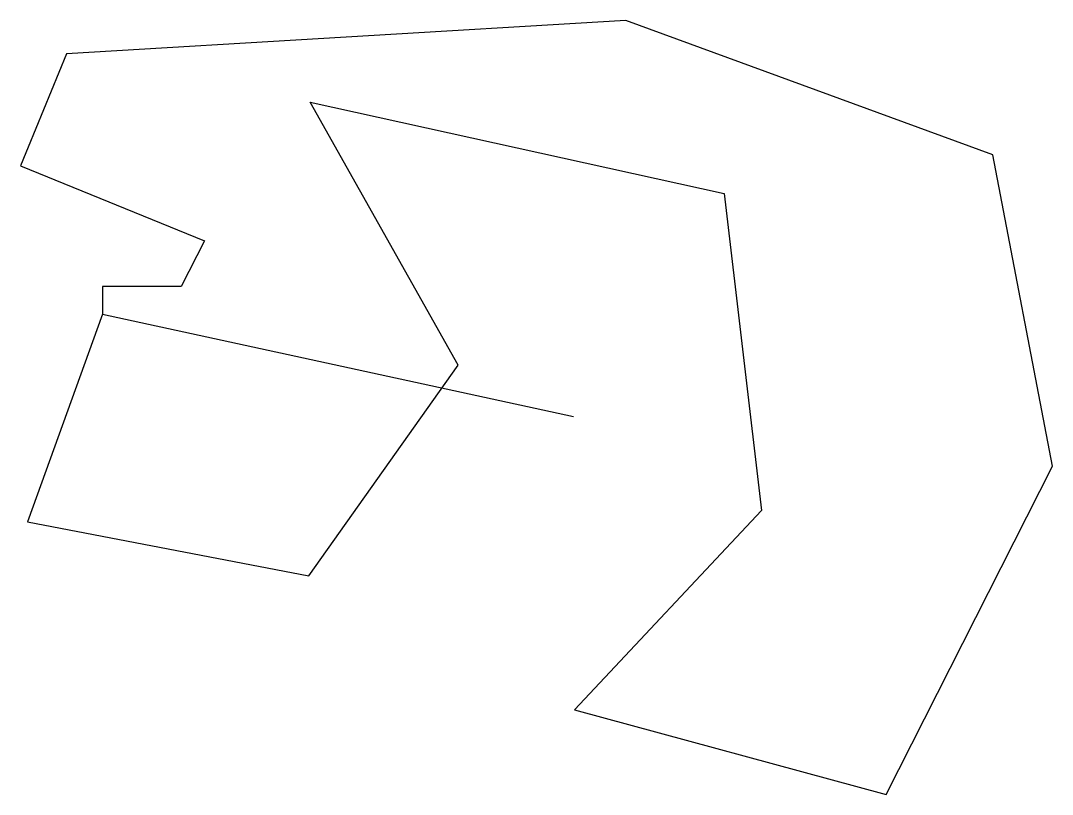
# Model space of a CAD drawing. Header units: millimetres. Extents: x 35 to 809, y 50 to 630.
import ezdxf

# ---------------------------------------------------------------- set-up
doc = ezdxf.new("R2010")
doc.units = ezdxf.units.MM

msp = doc.modelspace()

# ---------------------------------------------------------------- linework, layer by layer
msp.add_lwpolyline([(95.85, 410.05), (39.75, 254.27), (250.65, 213.77), (362.85, 371.62), (251.68, 568.94), (562.32, 500.4), (590.37, 262.58), (450.11, 113.04), (683.87, 49.69), (808.54, 295.81), (763.86, 529.47), (488.55, 630.21), (68.84, 605.28), (34.55, 521.17), (172.41, 464.98), (155.07, 430.82), (95.85, 430.82), (95.85, 410.05), (449.38, 333.2)])

doc.saveas('drawing.dxf')
